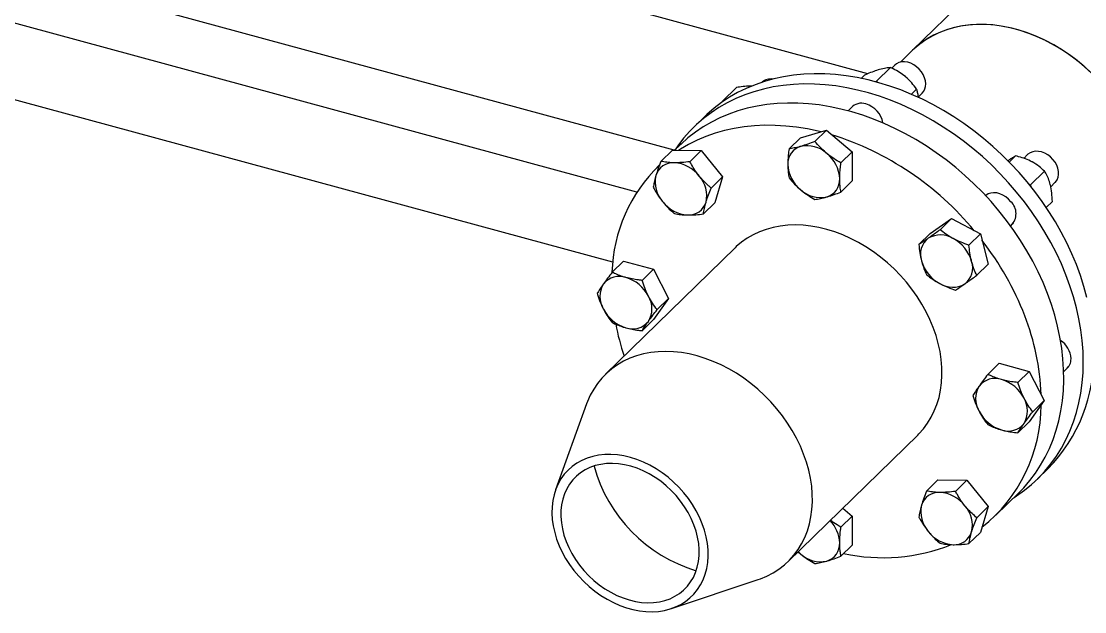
# Model space of a CAD drawing. Header units: inches. Extents: x 0.9 to 37.1, y -8.4 to 11.7.
# Drawn here: x 35.224 to 35.4717, y 1.5728 to 1.7103 of the extents above; entities that cross this region are included whole.
import ezdxf

# ---------------------------------------------------------------- set-up
doc = ezdxf.new("R2010")
doc.units = ezdxf.units.IN
doc.header["$MEASUREMENT"] = 0

msp = doc.modelspace()

# ---------------------------------------------------------------- linework, layer by layer
at = {"color": 7, "linetype": 'Continuous', "lineweight": 25}
for p, q in [((35.42121581669423, 1.69808180080216), (35.02550350827599, 1.805627927141125)), ((35.37610180842167, 1.680238465704186), (35.00137774035384, 1.782080438039501)), ((35.36736236676506, 1.670481433402808), (35.00152704444542, 1.769907635106548)), ((35.36176594956859, 1.654144767582133), (34.99608908363813, 1.753527904234604)), ((35.48003344849658, 1.750794654278399), (35.43162404320608, 1.703545590655945)), ((35.43162404320609, 1.703545590655946), (35.42877381881837, 1.700763684275875)), ((35.42747508259308, 1.700059757136083), (35.42677320419504, 1.699374702302518)), ((35.41967385851743, 1.697000196414073), (35.42045728572855, 1.697764845389201)), ((35.42323151113235, 1.696313129059127), (35.42650080956001, 1.699504064549501)), ((35.38735380976011, 1.691660789283639), (35.39062310818777, 1.694851724774013)), ((35.42293784716231, 1.696228617767764), (35.42323151113235, 1.696313129059127)), ((35.42323151113235, 1.696313129059127), (35.42352675687459, 1.696067679628951)), ((35.43133716022781, 1.693301606813177), (35.43254433339147, 1.694479844828521)), ((35.43290964594675, 1.692627635333777), (35.43384141997662, 1.693537075351779)), ((35.38730993500406, 1.691514015951243), (35.38735380976011, 1.691660789283639)), ((35.38735380976011, 1.691660789283639), (35.38751897427621, 1.691658793192834)), ((35.41780454314005, 1.690621014165835), (35.41659518523525, 1.689440643776173)), ((35.38313675072817, 1.688061562350157), (35.38070604557749, 1.685689119606385)), ((35.4054906685394, 1.683156968189734), (35.41153419237087, 1.684896187350033)), ((35.41153419237087, 1.684896187350033), (35.40888273814637, 1.682308286742848)), ((35.41153419237087, 1.684896187350033), (35.41757771620232, 1.679871967629054)), ((35.4054906685394, 1.683156968189734), (35.40283921431492, 1.680569067582549)), ((35.37565649099862, 1.680243847574546), (35.37300503677414, 1.67765594696736)), ((35.37565649099862, 1.680243847574546), (35.38239716595469, 1.680162383349543)), ((35.37732679722584, 1.681370809705615), (35.37616585213426, 1.680237691705819)), ((35.38239716595469, 1.680162383349543), (35.37974571173019, 1.677574482742358)), ((35.38239716595469, 1.680162383349543), (35.38733168249983, 1.674038813989379)), ((35.41757771620232, 1.679871967629054), (35.41492626197784, 1.677284067021868)), ((35.41757771620232, 1.679871967629054), (35.41757771620232, 1.673108528747774)), ((35.45415269158667, 1.67748307519771), (35.45563783597619, 1.678932621651086)), ((35.45841826742018, 1.679227897674199), (35.45753159526451, 1.678362478468073)), ((35.37269337915543, 1.676848451624893), (35.37202709442094, 1.676198137298131)), ((35.45910921250459, 1.672159208349986), (35.46237851093225, 1.67535014384036)), ((35.38733168249983, 1.674038813989379), (35.38468022827534, 1.671450913382194)), ((35.38733168249983, 1.674038813989379), (35.38552552408891, 1.667996708854218)), ((35.41757771620232, 1.673108528747774), (35.41492626197784, 1.670520628140589)), ((35.46380052148196, 1.671744720399391), (35.46478460480371, 1.672705215889895)), ((35.45873056568539, 1.67236044840929), (35.45910921250459, 1.672159208349986)), ((35.45910921250459, 1.672159208349986), (35.45921055971159, 1.671765085593397)), ((35.38552552408891, 1.667996708854218), (35.38287406986443, 1.665408808247033)), ((35.44874772796715, 1.669789154703945), (35.44863332221355, 1.669677491181167)), ((35.46275655283158, 1.666932402899364), (35.46418466934317, 1.66832628839561)), ((35.4357367022419, 1.660883366817596), (35.44067121878705, 1.664324744451619)), ((35.44067121878705, 1.664324744451619), (35.43801976456255, 1.661736843844434)), ((35.44067121878705, 1.664324744451619), (35.4474118937431, 1.660742266640893)), ((35.45445522722212, 1.662623426708554), (35.45511406535068, 1.663266472919648)), ((35.4357367022419, 1.660883366817596), (35.43308524801741, 1.658295466210411)), ((35.4474118937431, 1.660742266640893), (35.44476043951862, 1.658154366033707)), ((35.4474118937431, 1.660742266640893), (35.44921805215402, 1.653718411196143)), ((35.39025243597447, 1.657525218129342), (35.36006384357949, 1.628060226477752)), ((35.36428469061442, 1.654419536767275), (35.36163323638993, 1.65183163616009)), ((35.36428469061442, 1.654419536767275), (35.37126315083631, 1.652522940809278)), ((35.44921805215402, 1.653718411196143), (35.44656659792953, 1.651130510588958)), ((35.37126315083631, 1.652522940809278), (35.36861169661183, 1.649935040202092)), ((35.37126315083631, 1.652522940809278), (35.37475238094726, 1.645717332942148)), ((35.37475238094726, 1.645717332942148), (35.37126315083631, 1.640808321033015)), ((35.37475238094726, 1.645717332942148), (35.37210092672278, 1.643129432334963)), ((35.37126315083631, 1.640808321033015), (35.36861169661183, 1.63822042042583)), ((35.45180523390541, 1.630633328439179), (35.44915377968093, 1.628045427831994)), ((35.45180523390541, 1.630633328439179), (35.45878369412731, 1.628736732481183)), ((35.45878369412731, 1.628736732481183), (35.45613223990282, 1.626148831873997)), ((35.45878369412731, 1.628736732481183), (35.46227292423826, 1.621931124614053)), ((35.46683657508778, 1.62872496369767), (35.46793115216909, 1.629793304484829)), ((35.35566950509304, 1.62116038701383), (35.3484446911699, 1.601140338171338)), ((35.46227292423826, 1.621931124614053), (35.45878369412731, 1.61702211270492)), ((35.46227292423826, 1.621931124614053), (35.45962147001377, 1.619343224006868)), ((35.45878369412731, 1.61702211270492), (35.45613223990282, 1.614434212097735)), ((35.40262735637226, 1.584451439691263), (35.43281594876725, 1.613916431342853)), ((35.46074000125621, 1.60368969146085), (35.46317070640688, 1.606062134204623)), ((35.43754286065281, 1.603444940617976), (35.43489140642833, 1.600857040010792)), ((35.43754286065281, 1.603444940617976), (35.44428353560888, 1.603363476392974)), ((35.44428353560888, 1.603363476392974), (35.44163208138439, 1.600775575785789)), ((35.44428353560888, 1.603363476392974), (35.44921805215402, 1.59723990703281)), ((35.45104129032079, 1.595243512174064), (35.45634099312569, 1.600416184581549)), ((35.41536714015437, 1.59688585921873), (35.41757771620232, 1.59504812016374)), ((35.44921805215402, 1.59723990703281), (35.44656659792953, 1.594652006425625)), ((35.44921805215402, 1.59723990703281), (35.4474118937431, 1.591197801897649)), ((35.41757771620232, 1.59504812016374), (35.41492626197784, 1.592460219556555)), ((35.41757771620232, 1.59504812016374), (35.41757771620232, 1.58828468128246)), ((35.4474118937431, 1.591197801897649), (35.44476043951862, 1.588609901290464)), ((35.41757771620232, 1.58828468128246), (35.41492626197784, 1.585696780675275)), ((35.40497328908907, 1.586741141940764), (35.40557613863312, 1.586191661148174)), ((35.40497849447993, 1.586746222561816), (35.40557613863312, 1.586191661148174)), ((35.37543354853219, 1.573488688927702), (35.39562295569117, 1.580225760283159))]:
    msp.add_line(p, q, dxfattribs=at)
at = {"color": 7, "linetype": 'Continuous', "lineweight": 25, "flags": 128}
for points in [[(35.47334129850184, 1.698216184970979), (35.47169134567894, 1.699719110922868), (35.46997442519843, 1.701134515396811), (35.46819773842147, 1.70245646169456), (35.46636873738984, 1.703679405113931), (35.4644950935695, 1.70479821620522), (35.46258466567377, 1.705808202285898), (35.46064546670116, 1.706705127123346), (35.45868563032608, 1.707485228703092), (35.45671337678338, 1.708145235008007), (35.45473697838982, 1.70868237774228), (35.45276472484713, 1.709094403942613), (35.45080488847205, 1.709379585427932), (35.44886568949944, 1.709536726047979), (35.4469552616037, 1.709565166700386), (35.44508161778337, 1.709464788095171), (35.44325261675174, 1.709236011255089), (35.44147592997478, 1.708879795749713), (35.43975900949427, 1.708397635670665), (35.43810905667137, 1.70779155336488), (35.43653299198161, 1.707064090952178), (35.43503742598806, 1.706218299662727), (35.4336286316142, 1.705257727039129), (35.43231251783324, 1.70418640205679), (35.43162404320608, 1.703545590655945)], [(35.47293547205504, 1.698599782889092), (35.4712681170455, 1.700081405552891), (35.46953556954631, 1.70147398714916), (35.46774509646379, 1.70277168670673), (35.46590420766429, 1.703969061222672), (35.46402062447518, 1.705061088492151), (35.46210224729894, 1.706043188173292), (35.46015712247614, 1.706911240998728), (35.45819340853627, 1.707661606053239), (35.45621934197801, 1.708291136045018), (35.45424320272258, 1.7087971905065), (35.45227327938474, 1.709177646869409), (35.45031783450758, 1.70943090936754), (35.44838506990648, 1.709555915729962), (35.44648309226785, 1.709552141636546), (35.44461987914691, 1.709419602917154), (35.44280324550698, 1.709158855485234), (35.44104081094089, 1.708770993006132), (35.43933996771169, 1.708257642309877), (35.43770784974696, 1.707620956567691), (35.43615130271666, 1.706863606260841), (35.43467685531996, 1.705988767979712), (35.43329069190167, 1.705000111100082), (35.43199862651286, 1.703901782392487), (35.43162404320609, 1.703545590655946)], [(35.43468880262062, 1.695702998755137), (35.43462403000247, 1.696418110325746), (35.4344317939933, 1.697145445241482), (35.43411827321659, 1.697861626359701), (35.43369354448808, 1.698543635029986), (35.43317125893857, 1.699169550932516), (35.43256820325536, 1.69971925661518), (35.4319037601443, 1.700175084085036), (35.43119928535369, 1.700522382672147), (35.43047742128295, 1.700749989914166), (35.42976136923726, 1.700850590327058), (35.42907414371852, 1.700820950530778), (35.42843783272038, 1.700662023172767), (35.42787288780188, 1.700378916309076), (35.42747508259308, 1.700059757136083)], [(35.47223163221644, 1.64593632376238), (35.47153651282968, 1.648499723594284), (35.47071917433082, 1.651059491228347), (35.46978168138787, 1.653609160469369), (35.46872640218934, 1.656142290631566), (35.46755600246209, 1.658652482808304), (35.46627343873739, 1.661133396036289), (35.46488195088254, 1.663578763313393), (35.4633850539166, 1.665982407429647), (35.46178652913125, 1.668338256571407), (35.4600904145388, 1.670640359659278), (35.45830099467193, 1.672882901381069), (35.45642278976052, 1.675060216881763), (35.45446054431319, 1.677166806073441), (35.45241921513222, 1.679197347528977), (35.4503039587923, 1.68114671192443), (35.44812011861453, 1.683009974996155), (35.4458732111687, 1.684782429979923), (35.44356891233806, 1.686459599500618), (35.44121304298141, 1.688037246882472), (35.43881155422923, 1.689511386851279), (35.43637051245051, 1.690878295601538), (35.43389608392864, 1.692134520203117), (35.43139451928483, 1.693276887323646), (35.42887213768847, 1.694302511244635), (35.42633531089437, 1.695208801151047), (35.4237904471472, 1.695993467675925), (35.42124397499363, 1.696654528683526), (35.41870232704333, 1.697190314276374), (35.41617192371961, 1.69759947101356), (35.41365915704088, 1.697880965329658), (35.41117037447383, 1.698034086145594), (35.40871186289924, 1.698058446664897), (35.40628983273071, 1.697953985350783), (35.40391040222664, 1.697720966081597), (35.40157958203499, 1.697359977484236), (35.39930326000987, 1.696871931447225), (35.39708718633825, 1.696258060817212), (35.39493695901457, 1.695519916284684), (35.39285800969966, 1.694659362466793), (35.39085558999991, 1.693678573197168), (35.38893475820127, 1.692580026034625), (35.38710036649157, 1.691366496004636), (35.38535704870348, 1.690041048589379), (35.38370920860901, 1.688607031984056), (35.38313675072817, 1.688061562350157)], [(35.47139281163795, 1.630918442817351), (35.47132881349666, 1.633403261414211), (35.47113698073766, 1.635916589790618), (35.47081779794714, 1.638452079060967), (35.47037207140853, 1.64100332435931), (35.46980092706576, 1.643563881018608), (35.469105807679, 1.646127280850512), (35.46828846918015, 1.648687048484575), (35.46735097623719, 1.651236717725597), (35.46629569703867, 1.653769847887794), (35.46512529731141, 1.656280040064532), (35.46384273358672, 1.658760953292516), (35.46245124573186, 1.661206320569621), (35.46095434876592, 1.663609964685875), (35.45935582398057, 1.665965813827634), (35.45765970938812, 1.668267916915506), (35.45587028952125, 1.670510458637297), (35.45399208460984, 1.67268777413799), (35.45202983916251, 1.674794363329668), (35.44998850998154, 1.676824904785205), (35.44787325364162, 1.678774269180658), (35.44568941346385, 1.680637532252382), (35.44344250601803, 1.68240998723615), (35.44113820718738, 1.684087156756845), (35.43878233783074, 1.6856648041387), (35.43638084907855, 1.687138944107506), (35.43393980729983, 1.688505852857766), (35.43146537877797, 1.689762077459345), (35.42896381413416, 1.690904444579874), (35.42644143253779, 1.691930068500862), (35.42390460574369, 1.692836358407275), (35.42135974199652, 1.693621024932153), (35.41881326984295, 1.694282085939754), (35.41627162189265, 1.694817871532601), (35.41374121856894, 1.695227028269788), (35.4112284518902, 1.695508522585885), (35.40873966932315, 1.695661643401821), (35.40628115774856, 1.695686003921125), (35.40385912758003, 1.695581542607011), (35.40147969707596, 1.695348523337825), (35.39914887688432, 1.694987534740463), (35.39687255485919, 1.694499488703453), (35.39465648118758, 1.69388561807344), (35.3925062538639, 1.693147473540912), (35.39042730454899, 1.692286919723021), (35.38842488484924, 1.691306130453396), (35.38650405305059, 1.690207583290852), (35.38466966134089, 1.688994053260864), (35.3829263435528, 1.687668605845607), (35.38127850345833, 1.686234589240284), (35.3797303036446, 1.684695625895297), (35.37828565499868, 1.683055603365617), (35.37694820682844, 1.681318664490489), (35.37627005172128, 1.680339393697139)], [(35.46305020621838, 1.646886466980463), (35.46202128945917, 1.64941098325214), (35.46087637730691, 1.651913635259134), (35.45961840873468, 1.654387998729638), (35.45825061292977, 1.65682772200811), (35.4567765010044, 1.659226542359885), (35.45519985698272, 1.661578302047525), (35.45352472808732, 1.663876964137639), (35.45175541435007, 1.666116627997611), (35.44989645757395, 1.668291544442434), (35.44795262967433, 1.670396130492786), (35.44592892042957, 1.672424983706461), (35.44383052467226, 1.674372896046357), (35.44166282895423, 1.676234867249434), (35.43943139771929, 1.678006117662319), (35.43714195901941, 1.679682100510606), (35.4348003898109, 1.68125851357036), (35.43241270086835, 1.682731310211866), (35.42998502135501, 1.684096709787267), (35.42752358308939, 1.685351207335438), (35.4250347045482, 1.686491582579163), (35.42252477464698, 1.687514908191547), (35.42000023633977, 1.688418557310421), (35.41746757008021, 1.689200210281456), (35.41493327718624, 1.689857860612686), (35.41240386315141, 1.690389820125142), (35.40988582094524, 1.690794723286387), (35.40738561434598, 1.691071530715811), (35.40490966134809, 1.691219531852715), (35.40246431768742, 1.691238346780301), (35.40005586052608, 1.691127927200921), (35.39769047233904, 1.690888556560051), (35.39537422504388, 1.690520849318694), (35.39311306441417, 1.690025749376064), (35.39091279481681, 1.689404527646613), (35.3887790643123, 1.688658778797611), (35.38671735015627, 1.687790417155658), (35.38473294473936, 1.686801671792634), (35.38283094200183, 1.685695080803706), (35.38101622435742, 1.684473484792072), (35.3792934501603, 1.683140019577173), (35.37766704174713, 1.681698108145091), (35.37732679722584, 1.681370809705615)], [(35.41026881875904, 1.684532035227529), (35.40963357438135, 1.684685188205201), (35.40710416034651, 1.685217147717657), (35.40458611814034, 1.685622050878902), (35.40208591154107, 1.685898858308327), (35.39960995854319, 1.68604685944523), (35.39716461488252, 1.686065674372816), (35.39475615772118, 1.685955254793436), (35.39239076953415, 1.685715884152567), (35.39007452223898, 1.685348176911209), (35.38781336160926, 1.684853076968579), (35.3856130920119, 1.684231855239128), (35.3834793615074, 1.683486106390126), (35.38141764735137, 1.682617744748173), (35.37943324193446, 1.681628999385149), (35.37753123919693, 1.680522408396222), (35.37706783187411, 1.680226790856727)], [(35.46478460480371, 1.672705215889895), (35.46491455767514, 1.672841509092798), (35.46527116260382, 1.673353694775316), (35.46550981950358, 1.673949859992601), (35.4656228577453, 1.674610843504043), (35.4656066441869, 1.675315400755723), (35.46546169994546, 1.676040886697863), (35.46519268364819, 1.67676398361535), (35.46480824170021, 1.677461450578289), (35.46432073038206, 1.678110870424614), (35.46374581870862, 1.67869137026612), (35.46310198481412, 1.679184292360264), (35.46240992204967, 1.679573793785363), (35.46169187388196, 1.67984735564513), (35.46097091896991, 1.679996185436306), (35.46027022939761, 1.680015499646945), (35.45961232590441, 1.679904677502424), (35.45901835404993, 1.679667280917654), (35.4585074045783, 1.679310940014199), (35.45841826742018, 1.679227897674199)], [(35.45453252431214, 1.668268465231578), (35.45397466093707, 1.66887146778573), (35.45334260199304, 1.669390839983831), (35.45265666237458, 1.669809888776093), (35.4519388887454, 1.670115145589539), (35.45121235094055, 1.670296799219017), (35.45050040048287, 1.670349011167411), (35.44982592004585, 1.67027010329974), (35.44921058798572, 1.670062611779796), (35.44867418158118, 1.669733205555755), (35.44862127753747, 1.669690374465316)], [(35.43643008005148, 1.638949128782146), (35.43565930846272, 1.64079946684572), (35.43477356970926, 1.64262560286684), (35.43377708473963, 1.644418834475748), (35.43267460225851, 1.646170616107196), (35.43147137609698, 1.64787259972395), (35.43017314017565, 1.649516674599), (35.42878608117991, 1.651095005966857), (35.42731680907752, 1.652600072359787), (35.42577232561916, 1.654024701451021), (35.42415999097186, 1.65536210423417), (35.42248748864447, 1.656605907375921), (35.42076278887224, 1.657750183587878), (35.41899411063499, 1.658789479872791), (35.41718988248999, 1.65971884351057), (35.41535870240598, 1.660533845660251), (35.41350929678998, 1.661230602465441), (35.41165047890197, 1.661805793562661), (35.40979110685568, 1.662256677904392), (35.40794004140567, 1.662581106821416), (35.40610610372177, 1.662777534262197), (35.40429803335223, 1.662845024160529), (35.40252444657573, 1.66278325489631), (35.40079379534097, 1.662592520828216), (35.39911432698921, 1.662273730890938), (35.39749404495196, 1.661828404263705), (35.39594067061101, 1.661258663130698), (35.3944616065025, 1.660567222567871), (35.39306390104046, 1.659757377604389), (35.39175421492794, 1.658832987520303), (35.39053878941569, 1.65779845745533), (35.39025243597447, 1.657525218129342)], [(35.45634099312569, 1.600416184581549), (35.45752661626656, 1.601635542425372), (35.45894802629729, 1.603282973315391), (35.46026132995745, 1.605026949880663), (35.46146315601536, 1.606862995358357), (35.46255041940077, 1.608786396646064), (35.46352032912417, 1.610792216400265), (35.4643703954412, 1.612875305710419), (35.46509843624382, 1.615030317316141), (35.46570258266174, 1.617251719333548), (35.46618128385976, 1.619533809455521), (35.46653331101878, 1.621870729589446), (35.46675776049012, 1.624256480894856), (35.46685405611521, 1.626684939182366), (35.46682195070457, 1.629149870634383), (35.46666152667231, 1.63164494780722), (35.46637319582464, 1.63416376587356), (35.4659576983027, 1.636699859063551), (35.46541610068267, 1.639246717262349), (35.46474979323789, 1.641797802721483), (35.46396048636998, 1.644346566841168), (35.46305020621838, 1.646886466980463)], [(35.43281594876725, 1.613916431342853), (35.43310013202291, 1.614200238791874), (35.43416345451162, 1.615390577402205), (35.43511893826091, 1.616677798899425), (35.4359620299556, 1.618055769086904), (35.43668871187982, 1.619517921309174), (35.43729552106329, 1.621057287745035), (35.43777956578388, 1.622666532612397), (35.43813853934809, 1.624337987126619), (35.4383707310834, 1.626063686045767), (35.43847503449044, 1.627835405628611), (35.43845095251599, 1.629644702824503), (35.43829859992164, 1.631482955508354), (35.43801870273685, 1.63334140356899), (35.43761259479919, 1.63521119065507), (35.43708221139792, 1.637083406379632), (35.43643008005148, 1.638949128782146)], [(35.40624148765649, 1.609484137130556), (35.40547071606773, 1.611334475194129), (35.40458497731427, 1.61316061121525), (35.40358849234465, 1.614953842824158), (35.40248600986352, 1.616705624455605), (35.40128278370199, 1.61840760807236), (35.39998454778067, 1.62005168294741), (35.39859748878492, 1.621630014315267), (35.39712821668253, 1.623135080708196), (35.39558373322417, 1.624559709799431), (35.39397139857687, 1.62589711258258), (35.39229889624949, 1.62714091572433), (35.39057419647725, 1.628285191936287), (35.38880551824, 1.629324488221201), (35.387001290095, 1.63025385185898), (35.38517011001099, 1.631068854008661), (35.38332070439499, 1.63176561081385), (35.38146188650698, 1.63234080191107), (35.37960251446069, 1.632791686252802), (35.37775144901067, 1.633116115169825), (35.37591751132678, 1.633312542610607), (35.37410944095723, 1.633380032508938), (35.37233585418075, 1.63331826324472), (35.37060520294598, 1.633127529176625), (35.36892573459421, 1.632808739239348), (35.36730545255697, 1.632363412612115), (35.36575207821602, 1.631793671479107), (35.36427301410751, 1.631102230916281), (35.36287530864548, 1.630292385952799), (35.36156562253296, 1.629367995868713), (35.3603501970207, 1.628333465803739), (35.35923482416479, 1.62719372576476), (35.3582248192248, 1.625954207132094), (35.35732499533424, 1.624620816776501), (35.35653964056372, 1.623199908910249), (35.35587249748637, 1.621698254806397), (35.35566950509304, 1.62116038701383)], [(35.45528424762114, 1.599384768573072), (35.45587028952125, 1.599763804805213), (35.45765970938812, 1.601033694572633), (35.45935582398057, 1.602413862454731), (35.46095434876592, 1.603900822027655), (35.46245124573186, 1.605490817102472), (35.46384273358672, 1.607179831213633), (35.46512529731141, 1.608963597764906), (35.46629569703867, 1.610837610807172), (35.46735097623719, 1.612797136420846), (35.46828846918015, 1.614837224674164), (35.469105807679, 1.616952722127143), (35.46980092706576, 1.619138284849617), (35.47037207140853, 1.621388391920468), (35.47081779794714, 1.623697359373954), (35.47113698073766, 1.626059354557896), (35.47132881349666, 1.628468410867467), (35.47139281163795, 1.630918442817351)], [(35.38260644700075, 1.593252943267809), (35.38196456808703, 1.594767594612925), (35.38120922979564, 1.596256325416631), (35.38034573028197, 1.597708693301993), (35.3793801263747, 1.599114510951819), (35.37831919109144, 1.600463917565375), (35.37717036613093, 1.601747448024812), (35.37594170967483, 1.602956099286175), (35.3746418398654, 1.604081393529278), (35.3732798743554, 1.60511543762353), (35.3718653663543, 1.606050978492569), (35.37040823761941, 1.606881453989384), (35.36891870886186, 1.60760103892506), (35.36740722805567, 1.608204685928296), (35.36588439715268, 1.608688160849082), (35.36436089771753, 1.609048072458226), (35.36284741600413, 1.609281896234386), (35.36135456799925, 1.609387992071774), (35.35989282495905, 1.609365615784321), (35.35847243996069, 1.609214924325606), (35.35710337598439, 1.60893697468794), (35.35579523603027, 1.608533716488324), (35.35455719576021, 1.608007978293289), (35.35339793913717, 1.607363447778531), (35.35232559751344, 1.606604645862515), (35.35134769259505, 1.605736894995484), (35.35047108368235, 1.604766281826292), (35.34970191955704, 1.603699614508937), (35.34904559535281, 1.60254437494825), (35.34850671471239, 1.601308666319712), (35.34808905749627, 1.600001156231495), (35.34779555326975, 1.598631015927425), (35.34762826075409, 1.597207855957289), (35.34758835338609, 1.595741658765739), (35.34767611108727, 1.594242708672612), (35.3478909183004, 1.592721519735819), (35.34823126830722, 1.591188762002777), (35.34869477379698, 1.589655186667699), (35.34927818361169, 1.588131550659688), (35.34997740555068, 1.58662854119061), (35.35078753507445, 1.585156700791978), (35.35170288970644, 1.583726353366675), (35.35271704889163, 1.582347531774184), (35.35382289903197, 1.581029907457296), (35.35501268338329, 1.579782722603881), (35.35627805646324, 1.578614725319586), (35.35761014258881, 1.577534108266154), (35.35899959813295, 1.576548451195794), (35.36043667706332, 1.57566466778466), (35.36191129930378, 1.574888957138383), (35.36341312143883, 1.5742267603098), (35.36493160926524, 1.573682722133877), (35.36645611168194, 1.573260658647525), (35.36797593539984, 1.57296353032285), (35.36948041994754, 1.572793421301562), (35.37095901244691, 1.572751524776224), (35.37240134163395, 1.572838134620857), (35.37379729060569, 1.573052643329631), (35.37513706778312, 1.573393546278077), (35.37641127559195, 1.573858452276951), (35.37761097637992, 1.574444100344706), (35.37872775510799, 1.575146382580933), (35.37975377837578, 1.575960372980334), (35.38068184936726, 1.57688036198511), (35.38150545833126, 1.577899896533402), (35.38221882824264, 1.57901182532289), (35.38281695532405, 1.580208348972033), (35.38329564414374, 1.581481074727136), (35.3836515370436, 1.582821075331477), (35.38388213769063, 1.584218951643606), (35.38398582858699, 1.585664898565568), (35.38396188241555, 1.587148773818615), (35.38381046714147, 1.588660169084011), (35.38353264483413, 1.590188483009904), (35.38313036421739, 1.591722995572196), (35.38260644700075, 1.593252943267809)], [(35.39562295569117, 1.580225760283159), (35.39617126857998, 1.580417728244491), (35.39768839179691, 1.581048695059948), (35.39912763416835, 1.581799785367358), (35.40048213704897, 1.582667419879365), (35.4017454456157, 1.583647463922398), (35.40291153962792, 1.584735247140283), (35.40397486211663, 1.585925585750614), (35.40493034586592, 1.587212807247835), (35.40577343756061, 1.588590777435314), (35.40650011948484, 1.590052929657584), (35.4071069286683, 1.591592296093445), (35.40759097338889, 1.593201540960806), (35.4079499469531, 1.594872995475029), (35.4081821386884, 1.596598694394177), (35.40828644209545, 1.598370413977021), (35.40826236012101, 1.600179711172912), (35.40811000752664, 1.602017963856764), (35.40783011034186, 1.6038764119174), (35.4074240024042, 1.60574619900348), (35.40689361900293, 1.607618414728042), (35.40624148765649, 1.609484137130556)], [(35.38068406254695, 1.593003663483539), (35.38007105203165, 1.59444023019358), (35.37934305153168, 1.595849679501043), (35.37850592247898, 1.597220663348846), (35.37756640494448, 1.598542143381173), (35.37653206337094, 1.59980347981782), (35.37541122566851, 1.600994517119454), (35.37421291616335, 1.602105665754041), (35.37294678293899, 1.60312797940612), (35.37162302015567, 1.604053227007274), (35.37025228597298, 1.604873959007856), (35.36884561673657, 1.605583567356381), (35.36741433812003, 1.606176338703669), (35.36596997393718, 1.606647500403374), (35.36452415335918, 1.606993258938531), (35.36308851728317, 1.607210830464715), (35.36167462460671, 1.60729846322393), (35.36029385916227, 1.607255451648724), (35.35895733806132, 1.607082142043011), (35.35767582218593, 1.606779929793832), (35.35645962954838, 1.606351248136519), (35.35531855221669, 1.605799548563715), (35.3542617774746, 1.605129273035988), (35.35329781385096, 1.604345818217771), (35.35243442261405, 1.603455492026595), (35.35167855528245, 1.60246546284545), (35.35103629765548, 1.601383701807174), (35.3505128208139, 1.600218918615582), (35.35011233948546, 1.598980491420051), (35.34983807811031, 1.597678391308176), (35.34969224487979, 1.596323102024436), (35.34967601395732, 1.594925535561246), (35.34978951602476, 1.593496944302012), (35.35003183723018, 1.592048830423555), (35.35040102654574, 1.590592853287348), (35.35089411147613, 1.58914073556519), (35.35150712199142, 1.587704168855149), (35.35223512249141, 1.586294719547686), (35.3530722515441, 1.584923735699883), (35.3540117690786, 1.583602255667556), (35.35504611065215, 1.582340919230909), (35.35616694835457, 1.581149881929275), (35.35736525785973, 1.580038733294688), (35.35863139108409, 1.57901641964261), (35.3599551538674, 1.578091172041455), (35.3613258880501, 1.577270440040873), (35.36273255728651, 1.576560831692348), (35.36416383590306, 1.575968060345061), (35.36560820008589, 1.575496898645355), (35.3670540206639, 1.575151140110199), (35.36848965673991, 1.574933568584014), (35.36990354941637, 1.574845935824799), (35.37128431486082, 1.574888947400005), (35.37262083596175, 1.575062257005718), (35.37390235183715, 1.575364469254897), (35.3751185444747, 1.575793150912211), (35.37625962180638, 1.576344850485014), (35.37731639654848, 1.577015126012741), (35.37828036017213, 1.577798580830958), (35.37914375140903, 1.578688907022134), (35.37989961874062, 1.579678936203279), (35.3805418763676, 1.580760697241555), (35.38106535320917, 1.581925480433148), (35.38146583453762, 1.583163907628678), (35.38174009591278, 1.584466007740553), (35.38188592914329, 1.585821297024293), (35.38190216006576, 1.587218863487483), (35.38178865799832, 1.588647454746717), (35.38154633679289, 1.590095568625174), (35.38117714747735, 1.591551545761381), (35.38068406254695, 1.593003663483539)]]:
    msp.add_lwpolyline(points, dxfattribs=at)
at = {"color": 7, "linetype": 'Continuous', "lineweight": 25}
for centre, radius, start, end in [((35.398598017586, 1.69379791055582), 0.003056400319336713, 80.9455056536223, 131.1523742120286), ((35.43173152279382, 1.695611262746243), 0.002958702328612259, 315.4889887968388, 1.776768348943873), ((35.41967882614181, 1.688035409362763), 0.003171434574959492, 70.77669341594026, 139.2802334726933), ((35.41914321486469, 1.68557168131687), 0.005682356628486622, 10.66884704397789, 73.85793489295901), ((35.39195119559173, 1.617042576534593), 0.06997939531681396, 39.43361744311362, 72.66719031271002), ((35.40676703745572, 1.677114629947275), 0.004217659933543679, 106.4011126591257, 182.7899396212039), ((35.40700914050667, 1.674493628339492), 0.00681930333751396, 47.4604730730804, 102.13050060957), ((35.40667352809103, 1.673260745028333), 0.007976187726968533, 2.612717753962569, 51.67564365618607), ((35.39772300435349, 1.650735866361145), 0.0361611209309434, 134.060917670031, 178.2567634320898), ((35.37584289086543, 1.673138358689931), 0.004206142608723046, 86.6246343858579, 163.1599187346152), ((35.37562450050338, 1.669417151458862), 0.007933752699032133, 37.38878900585036, 86.63245310397743), ((35.41052227300666, 1.677272930240222), 0.007976187726968809, 182.6127177539647, 231.6756436561841), ((35.37852090724556, 1.672838208188464), 0.006873655546000186, 167.2356603167724, 221.6062555563334), ((35.37678852419794, 1.669670526571346), 0.006873655545998047, 347.2356603167682, 41.60625555634608), ((35.41042876364197, 1.67341904532128), 0.004217659933543474, 286.4011126591206, 2.789939621201952), ((35.41018666059102, 1.676040046929061), 0.006819303337512273, 227.4604730730775, 282.1305006095808), ((35.37968493094012, 1.673091583300951), 0.007933752699035162, 217.3887890058592, 266.6324531039697), ((35.37946654057806, 1.669370376069879), 0.004206142608724046, 266.6246343858713, 343.1599187346093), ((35.45187593062366, 1.665483767618346), 0.00384864012643641, 314.7344600310294, 46.34866122635005), ((35.43812823513301, 1.654884568546642), 0.005633830207706867, 58.1012283691044, 120.5139462005845), ((35.43818977108844, 1.656014547388733), 0.004733271605857074, 128.1231388286726, 198.5910353872461), ((35.43706349153523, 1.652037245557815), 0.008634706506290297, 15.63540583102647, 62.0899663073501), ((35.39299338865088, 1.616581692814659), 0.06946298619528224, 21.21112943552115, 37.920759848866), ((35.44201867921664, 1.656832710786972), 0.008634706506291289, 195.6354058310306, 242.089966307351), ((35.44089239966344, 1.652855408956052), 0.004733271605855259, 308.1231388286565, 18.59103538726157), ((35.36328009067235, 1.64617102338738), 0.004699891735858708, 70.64630427552548, 141.4634590774443), ((35.36239253880209, 1.642340792838247), 0.00861864294883184, 27.00485865070078, 73.51897405239465), ((35.36447483445353, 1.646170465034166), 0.005683674415825959, 148.9841664542803, 211.0158335457195), ((35.44095393561888, 1.653985387798144), 0.005633830207706678, 238.1012283691043, 300.5139462005826), ((35.36520042335317, 1.64332557109717), 0.005683674415825635, 328.9841664542797, 31.01583354572292), ((35.36728271900461, 1.647155243293092), 0.008618642948836174, 207.0048586507125, 253.5189740523798), ((35.36639516713435, 1.643325012743956), 0.004699891735858432, 250.6463042755194, 321.4634590774492), ((35.40625169094231, 1.621506048703381), 0.05532161132026688, 1.916387765533694, 21.42466818692104), ((35.41952579664446, 1.650750070204864), 0.05813439546727345, 190.9266816196516, 198.5122423844867), ((35.46303385734772, 1.631379281748394), 0.005512048492008812, 3.27966466634861, 56.31861765641207), ((35.43657095657598, 1.632167103785334), 0.03726950667605738, 315.5378643067571, 1.727892839036081), ((35.46562466915984, 1.631586289828795), 0.002914223292197445, 307.575360984789, 2.130427519363395), ((35.45080063396334, 1.622384815059284), 0.004699891735859609, 70.64630427552895, 141.4634590774392), ((35.44991308209308, 1.618554584510151), 0.008618642948833978, 27.00485865070263, 73.51897405238319), ((35.45199537774452, 1.622384256706071), 0.005683674415826017, 148.9841664542813, 211.0158335457214), ((35.42556898533746, 1.620752984295124), 0.0359736891174374, 308.1486299520465, 0.2393969521593572), ((35.45272096664416, 1.619539362769075), 0.005683674415826491, 328.9841664542896, 31.01583354571827), ((35.4548032622956, 1.623369034964996), 0.008618642948834878, 207.0048586507085, 253.5189740523861), ((35.45391571042534, 1.619538804415861), 0.004699891735859264, 250.6463042755289, 321.4634590774451), ((35.39142949137266, 1.61609802022375), 0.03530786844610757, 195.4457495671728, 253.1643176708829), ((35.43772926051962, 1.596339451733362), 0.004206142608723575, 86.62463438586443, 163.1599187346097), ((35.43751087015757, 1.592618244502289), 0.007933752699036121, 37.38878900586212, 86.632453103966), ((35.44040727689975, 1.596039301231895), 0.006873655545998563, 167.2356603167655, 221.6062555563406), ((35.43867489385213, 1.592871619614777), 0.006873655545999855, 347.2356603167725, 41.60625555633513), ((35.40698803908477, 1.588545818660937), 0.007657621296214475, 1.905850015980569, 45.17132160353437), ((35.44157130059431, 1.596292676344381), 0.007933752699034733, 217.3887890058599, 266.6324531039729), ((35.44135291023226, 1.59257146911331), 0.004206142608723685, 266.6246343858652, 343.1599187346092), ((35.41042876364197, 1.588595197855965), 0.004217659933543252, 286.4011126591228, 2.789939621207983), ((35.42466721634197, 1.628754257562615), 0.04341924731411419, 257.8758762354594, 291.6211731722523), ((35.41018666059102, 1.591216199463747), 0.006819303337511805, 227.4604730730748, 282.1305006095821)]:
    msp.add_arc(centre, radius, start, end, dxfattribs=at)
for points, knots in [([(35.42390442104565, 1.699049632449511), (35.42346553744581, 1.698912202617839), (35.42257191051537, 1.698632376717136), (35.42137982525298, 1.698158077023399), (35.42066560169625, 1.697853639881186), (35.42045728572855, 1.697764845389201)], [0, 0, 0, 0, 0.4060446745436685, 0.826762395014702, 1, 1, 1, 1]), ([(35.42650080956001, 1.699504064549501), (35.42614280926331, 1.699477912903625), (35.42541376841358, 1.699424657031195), (35.42445421336353, 1.6992073005503), (35.42391892155297, 1.699053790869656), (35.42390442104565, 1.699049632449511)], [0, 0, 0, 0, 0.4841952181635611, 0.9860273763411929, 1, 1, 1, 1]), ([(35.42994794487711, 1.697407132169171), (35.42950906127727, 1.697742773687693), (35.42861543434683, 1.698426185644843), (35.42742334908444, 1.699072574715424), (35.42670912552771, 1.699406631084638), (35.42650080956001, 1.699504064549501)], [0, 0, 0, 0, 0.4060446745436563, 0.8267623950146856, 1, 1, 1, 1]), ([(35.43254433339147, 1.694479844828521), (35.43218633309477, 1.69497934037498), (35.43145729224504, 1.695996525726453), (35.430497737195, 1.696948617519443), (35.42996244538443, 1.697395039066339), (35.42994794487711, 1.697407132169171)], [0, 0, 0, 0, 0.4841952181635584, 0.9860273763411859, 1, 1, 1, 1]), ([(35.39441881906717, 1.695226170141672), (35.39393117296211, 1.69521608871404), (35.39293825891343, 1.695195561550958), (35.3916306570557, 1.695022945578935), (35.39085061986816, 1.694890387646142), (35.39062310818777, 1.694851724774013)], [0, 0, 0, 0, 0.4060446745436673, 0.8267623950146894, 0.9999999999999999, 0.9999999999999999, 0.9999999999999999, 0.9999999999999999]), ([(35.43254433339147, 1.694479844828521), (35.43260645920377, 1.694253878451062), (35.43275344300543, 1.693719263353383), (35.43288854668774, 1.693081529461014), (35.4329107153409, 1.692615327209896), (35.43291375715808, 1.692551358415389)], [0, 0, 0, 0, 0.3871271063355174, 0.915906154251364, 1, 1, 1, 1]), ([(35.40283921431492, 1.680569067582549), (35.4027785396517, 1.680088776520984), (35.40265661685452, 1.679123654893964), (35.40256742857895, 1.677899841431899), (35.40255796895244, 1.677181952012452), (35.40255437671738, 1.676909337914617)], [0, 0, 0, 0, 0.3805934879738661, 0.7647841813874847, 1, 1, 1, 1]), ([(35.40557613863312, 1.681160666935407), (35.40550483735126, 1.681140381865469), (35.40496499283201, 1.680986797195694), (35.40400451455771, 1.680753206108651), (35.40323001332474, 1.680630820898157), (35.40283921431492, 1.680569067582549)], [0, 0, 0, 0, 0.07010571820324711, 0.5307925293049175, 1, 1, 1, 1]), ([(35.40888273814637, 1.682308286742848), (35.40831237918373, 1.682089355017313), (35.40716120389806, 1.681647477518769), (35.40610768380591, 1.681323916879355), (35.40557613863312, 1.681160666935407)], [0, 0, 0, 0, 0.4954579634770072, 1, 1, 1, 1]), ([(35.41161966246457, 1.679518166655067), (35.41154836118272, 1.679578057180807), (35.41100851666347, 1.680031507262391), (35.41004803838917, 1.680942431494242), (35.4092735371562, 1.681850228931547), (35.40888273814637, 1.682308286742848)], [0, 0, 0, 0, 0.0701057182032471, 0.5307925293049188, 1, 1, 1, 1]), ([(35.37300503677414, 1.67765594696736), (35.37277876119788, 1.677087611442402), (35.37232206135059, 1.675940520131224), (35.37198645000363, 1.674887950033285), (35.37181711997115, 1.674356884172488)], [0, 0, 0, 0, 0.4954579634770061, 0.9999999999999999, 0.9999999999999999, 0.9999999999999999, 0.9999999999999999]), ([(35.37609053665464, 1.677337204627567), (35.37601097115872, 1.677338502420655), (35.3754085556653, 1.677348328421916), (35.3743301048395, 1.677422835044028), (35.37344941605845, 1.677577769768497), (35.37300503677414, 1.67765594696736)], [0, 0, 0, 0, 0.07010571820325351, 0.5307925293049229, 1, 1, 1, 1]), ([(35.37974571173019, 1.677574482742358), (35.37911874256381, 1.677503394509792), (35.37785330893956, 1.677359914663254), (35.37668167515191, 1.677344820345425), (35.37609053665464, 1.677337204627567)], [0, 0, 0, 0, 0.4954579634770144, 1, 1, 1, 1]), ([(35.38192813240524, 1.674234687834984), (35.38173538563362, 1.674481841072019), (35.38123104231849, 1.675128544940844), (35.38049039736973, 1.676244436697216), (35.37999486488603, 1.677129482661847), (35.37974571173019, 1.677574482742358)], [0, 0, 0, 0, 0.2352153999993357, 0.6154671935981767, 1, 1, 1, 1]), ([(35.41492626197784, 1.677284067021868), (35.41435590301519, 1.677614341400351), (35.41320472772951, 1.678280945638913), (35.41215120763738, 1.679103269632607), (35.41161966246457, 1.679518166655067)], [0, 0, 0, 0, 0.4954579634770084, 1, 1, 1, 1]), ([(35.45563783597619, 1.678932621651086), (35.455491902649, 1.67884839916865), (35.45514663818602, 1.678649136733324), (35.45456129291733, 1.678285607416919), (35.45404205512236, 1.677930529303825), (35.45381654155349, 1.677776313001994)], [0, 0, 0, 0, 0.2928591226966725, 0.6928770122701391, 1, 1, 1, 1]), ([(35.45943354685559, 1.677556560225883), (35.45894590075052, 1.677791358548498), (35.45795298670185, 1.678269439990567), (35.45664538484412, 1.67867693521022), (35.45586534765658, 1.678874885839291), (35.45563783597619, 1.678932621651086)], [0, 0, 0, 0, 0.4060446745436625, 0.8267623950146998, 1, 1, 1, 1]), ([(35.46237851093225, 1.67535014384036), (35.46196632880029, 1.675737588756881), (35.46112695069222, 1.676526591374384), (35.46004685309073, 1.677229395398545), (35.45944972251186, 1.677547931411292), (35.45943354685559, 1.677556560225883)], [0, 0, 0, 0, 0.4841952181635646, 0.9860273763411898, 1, 1, 1, 1]), ([(35.40255437671738, 1.676909337914617), (35.4025639231664, 1.676472948367237), (35.40258315879829, 1.67559364458915), (35.40270333956179, 1.67458399095994), (35.40280379399779, 1.674008534961688), (35.40283921431492, 1.673805628701269)], [0, 0, 0, 0, 0.3894480145147163, 0.7847188654868438, 1, 1, 1, 1]), ([(35.41464142438031, 1.673624337353937), (35.41464501525773, 1.673896950122078), (35.41465441118695, 1.674610271679029), (35.41474316919349, 1.675833713925294), (35.41486500371984, 1.676798815216412), (35.41492626197784, 1.677284067021868)], [0, 0, 0, 0, 0.2352153999993363, 0.6154671935981791, 1, 1, 1, 1]), ([(35.46370696353907, 1.672253393598145), (35.46356446410356, 1.672728900411283), (35.46327431579727, 1.673697097204203), (35.4627843538039, 1.674674822053475), (35.46247015313109, 1.675197651391183), (35.46237851093225, 1.67535014384036)], [0, 0, 0, 0, 0.406044674543659, 0.8267623950146845, 1, 1, 1, 1]), ([(35.37181711997115, 1.674356884172488), (35.37179604954117, 1.67428559155266), (35.37163651866261, 1.673745812616369), (35.37139309124376, 1.672784083225701), (35.37126401024823, 1.672006297922952), (35.37119887836322, 1.671613841832199)], [0, 0, 0, 0, 0.07010571820324629, 0.5307925293049174, 1, 1, 1, 1]), ([(35.38468022827534, 1.671450913382194), (35.38447154691041, 1.671631353482276), (35.38388502710973, 1.67213849838987), (35.38294241367954, 1.673040917896788), (35.38226769945852, 1.673835030510651), (35.38192813240524, 1.674234687834984)], [0, 0, 0, 0, 0.215281657295188, 0.6050705810156017, 1, 1, 1, 1]), ([(35.40283921431492, 1.673805628701269), (35.40325035019129, 1.673319947709378), (35.40408015999694, 1.672339680910389), (35.40507446829798, 1.671459564393365), (35.40557613863312, 1.671015508613488)], [0, 0, 0, 0, 0.4954579634770059, 1, 1, 1, 1]), ([(35.41492626197784, 1.670520628140589), (35.4148908417835, 1.670723535394494), (35.4147912897927, 1.671293826479927), (35.41467070681377, 1.672302840468062), (35.41465122772568, 1.673181918850484), (35.41464142438031, 1.673624337353937)], [0, 0, 0, 0, 0.2152816572951844, 0.6050705810156057, 1, 1, 1, 1]), ([(35.37119887836322, 1.671613841832199), (35.37144541139735, 1.671173387062677), (35.37194080758947, 1.670288314535187), (35.37268098670913, 1.669172046951866), (35.37318855362093, 1.66852120149112), (35.37338129903826, 1.668274046924826)], [0, 0, 0, 0, 0.3805934879738636, 0.7647841813874846, 1, 1, 1, 1]), ([(35.38349231147235, 1.668151850587322), (35.38351406240265, 1.66822380739633), (35.38367874556405, 1.668768615118629), (35.38404659770458, 1.669851786852063), (35.38446773179542, 1.670914624929129), (35.38468022827534, 1.671450913382194)], [0, 0, 0, 0, 0.07010571820324524, 0.5307925293049175, 1, 1, 1, 1]), ([(35.40557613863312, 1.671015508613488), (35.40564812041529, 1.670956282276928), (35.40619311721738, 1.670507860981352), (35.40727802021336, 1.669718379092268), (35.40834457454163, 1.669095634429279), (35.40888273814637, 1.66878140898029)], [0, 0, 0, 0, 0.07010571820324794, 0.5307925293049183, 1, 1, 1, 1]), ([(35.41161966246457, 1.669373008333148), (35.41169164424676, 1.669393957592266), (35.41223664104885, 1.669552571048049), (35.41332154404482, 1.669907604477859), (35.4143880983731, 1.670315042462668), (35.41492626197784, 1.670520628140589)], [0, 0, 0, 0, 0.07010571820324665, 0.5307925293049185, 1, 1, 1, 1]), ([(35.46418466934317, 1.66832628839561), (35.46415599252751, 1.668981193478896), (35.46409759433553, 1.670314858737866), (35.46387071089882, 1.671612702238916), (35.46371128229674, 1.672236495672429), (35.46370696353907, 1.672253393598145)], [0, 0, 0, 0, 0.484195218163561, 0.9860273763411893, 1, 1, 1, 1]), ([(35.37338129903826, 1.668274046924826), (35.373716027612, 1.667879824452682), (35.37439048945759, 1.667085485286579), (35.37533288092881, 1.666182449512835), (35.37592471405803, 1.665670711661284), (35.37613339490836, 1.665490272472035)], [0, 0, 0, 0, 0.3894480145147157, 0.7847188654868411, 1, 1, 1, 1]), ([(35.38287406986443, 1.665408808247033), (35.38294112235441, 1.665821737158583), (35.38307645672167, 1.666655165909333), (35.38335285627754, 1.667649943483941), (35.38349231147235, 1.668151850587322)], [0, 0, 0, 0, 0.4954579634770057, 1, 1, 1, 1]), ([(35.40888273814637, 1.66878140898029), (35.40929387402275, 1.668844934092416), (35.4101236838284, 1.668973149030533), (35.41111799212944, 1.669238917146616), (35.41161966246457, 1.669373008333148)], [0, 0, 0, 0, 0.4954579634770072, 1, 1, 1, 1]), ([(35.37613339490836, 1.665490272472035), (35.37660114098848, 1.665405954091193), (35.3775452091327, 1.665235771377303), (35.37865763112925, 1.665193073171802), (35.37921889478886, 1.665171530132243)], [0, 0, 0, 0, 0.4954579634770017, 1, 1, 1, 1]), ([(35.37921889478886, 1.665171530132243), (35.37929914078511, 1.665170896528335), (35.37990670856137, 1.665166099313082), (35.38110958410883, 1.665213035033736), (35.38228232598519, 1.665343153083584), (35.38287406986443, 1.665408808247033)], [0, 0, 0, 0, 0.07010571820324286, 0.5307925293049162, 1, 1, 1, 1]), ([(35.43801976456255, 1.661736843844434), (35.437651882202, 1.661463374013858), (35.43691264041553, 1.660913849633856), (35.43599408474471, 1.660248390624202), (35.43546759857991, 1.659878578632596), (35.43526766869245, 1.659738144800131)], [0, 0, 0, 0, 0.3805934879738662, 0.7647841813874917, 1, 1, 1, 1]), ([(35.44110526444305, 1.659667594711779), (35.44102569894714, 1.659710394447094), (35.44042328345372, 1.660034444757737), (35.43934483262792, 1.660701396103732), (35.43846414384686, 1.661389592606569), (35.43801976456255, 1.661736843844434)], [0, 0, 0, 0, 0.07010571820324295, 0.5307925293049162, 1, 1, 1, 1]), ([(35.43526766869245, 1.659738144800131), (35.43495203301676, 1.659520677395363), (35.43431604243494, 1.659082491119431), (35.43361401249072, 1.658626373850714), (35.43322308823349, 1.658381728398859), (35.43308524801741, 1.658295466210411)], [0, 0, 0, 0, 0.3894480145147157, 0.7847188654868411, 1, 1, 1, 1]), ([(35.43308524801741, 1.658295466210411), (35.4331523005074, 1.657647410402308), (35.43328763487465, 1.656339416877378), (35.43356403443052, 1.655120515329854), (35.43370348962534, 1.654505528260745)], [0, 0, 0, 0, 0.4954579634770056, 1, 1, 1, 1]), ([(35.44476043951862, 1.658154366033707), (35.44413347035223, 1.658367567799955), (35.44286803672798, 1.658797880322839), (35.44169640294033, 1.659375939538087), (35.44110526444305, 1.659667594711779)], [0, 0, 0, 0, 0.4954579634770021, 1, 1, 1, 1]), ([(35.44537868112654, 1.654364428084041), (35.44535761069658, 1.654448022821219), (35.44519807981801, 1.655080944972515), (35.44495465239915, 1.656330249392054), (35.44482557140363, 1.657542624139911), (35.44476043951862, 1.658154366033707)], [0, 0, 0, 0, 0.07010571820324756, 0.5307925293049178, 1, 1, 1, 1]), ([(35.43370348962534, 1.654505528260745), (35.43372524055563, 1.654422597712747), (35.43388992371704, 1.653794704347459), (35.43425777585757, 1.652666842270687), (35.4346789099484, 1.651739520297146), (35.43489140642833, 1.651271610765662)], [0, 0, 0, 0, 0.07010571820324474, 0.5307925293049165, 1, 1, 1, 1]), ([(35.44656659792953, 1.651130510588958), (35.44634032235328, 1.651623159783653), (35.445883622506, 1.652617490748156), (35.44554801115903, 1.653778599772349), (35.44537868112654, 1.654364428084041)], [0, 0, 0, 0, 0.4954579634770053, 0.9999999999999999, 0.9999999999999999, 0.9999999999999999, 0.9999999999999999]), ([(35.36163323638993, 1.65183163616009), (35.36127029169204, 1.651355310295761), (35.36053774781415, 1.650393925275353), (35.35991698478158, 1.649533327654489), (35.35960378373693, 1.649099119978231)], [0, 0, 0, 0, 0.4954579634770069, 1, 1, 1, 1]), ([(35.36483762890335, 1.650605327953799), (35.36456355641469, 1.650684295713542), (35.36384641533703, 1.650890923619172), (35.36276222043551, 1.651296337621616), (35.36201096616328, 1.651652538681782), (35.36163323638993, 1.65183163616009)], [0, 0, 0, 0, 0.235215399999334, 0.6154671935981775, 1, 1, 1, 1]), ([(35.36861169661183, 1.649935040202092), (35.3683312481202, 1.649967062447448), (35.36754301964822, 1.650057064163553), (35.36625991005644, 1.650255321302906), (35.36531378855682, 1.650488150667691), (35.36483762890335, 1.650605327953799)], [0, 0, 0, 0, 0.2152816572951858, 0.6050705810156085, 1, 1, 1, 1]), ([(35.43489140642833, 1.651271610765662), (35.43535915250845, 1.650903002386007), (35.43630322065266, 1.650159027302694), (35.43741564264921, 1.649523175564116), (35.43797690630883, 1.649202361633007)], [0, 0, 0, 0, 0.4954579634770031, 1, 1, 1, 1]), ([(35.44381450205943, 1.649131811544655), (35.4440144305859, 1.649272244049684), (35.44453756575946, 1.649639701281482), (35.44545572672129, 1.650304765135267), (35.44619492825771, 1.650854236850379), (35.44656659792953, 1.651130510588958)], [0, 0, 0, 0, 0.2352153999993352, 0.6154671935981849, 1, 1, 1, 1]), ([(35.35960378373693, 1.649099119978231), (35.35956276172929, 1.649041259345584), (35.35925217115626, 1.648603178225567), (35.35872393280361, 1.647833191907867), (35.35833849238932, 1.647227995283789), (35.35814400627898, 1.646922624250956)], [0, 0, 0, 0, 0.07010571820324922, 0.530792529304917, 1, 1, 1, 1]), ([(35.37007147406977, 1.646254226041236), (35.37003045206214, 1.64633523361383), (35.36971986148911, 1.646948567525128), (35.36919162313645, 1.648160939889793), (35.36880618272217, 1.649340071952778), (35.36861169661183, 1.649935040202092)], [0, 0, 0, 0, 0.07010571820324128, 0.5307925293049185, 1, 1, 1, 1]), ([(35.43797690630883, 1.649202361633007), (35.43805715230507, 1.649160226086872), (35.43866472008133, 1.648841204562237), (35.4398675956288, 1.648295695559008), (35.44104033750516, 1.647892551830488), (35.44163208138439, 1.647689132954935)], [0, 0, 0, 0, 0.07010571820324253, 0.5307925293049118, 1, 1, 1, 1]), ([(35.44163208138439, 1.647689132954935), (35.44176992236066, 1.647775395707756), (35.44215733817974, 1.648017845782813), (35.44285878565205, 1.648473444764394), (35.44349454169691, 1.648911399639974), (35.44381450205943, 1.649131811544655)], [0, 0, 0, 0, 0.2152816572951825, 0.6050705810156035, 1, 1, 1, 1]), ([(35.35814400627898, 1.646922624250956), (35.35834772789061, 1.646292290625891), (35.35875890628846, 1.645020066397942), (35.35932045752994, 1.643838141091321), (35.35960378373693, 1.6432418100901)], [0, 0, 0, 0, 0.4954579634770054, 1, 1, 1, 1]), ([(35.37210092672278, 1.643129432334963), (35.37173798202488, 1.64360435934662), (35.371005438147, 1.644562921014142), (35.37038467511442, 1.645687053797432), (35.37007147406977, 1.646254226041236)], [0, 0, 0, 0, 0.4954579634770035, 1, 1, 1, 1]), ([(35.35960378373693, 1.6432418100901), (35.35964548624489, 1.643161466706686), (35.35996122910076, 1.642553161581397), (35.36061389217509, 1.641462231559498), (35.36129138568467, 1.640568152270829), (35.36163323638993, 1.640117016383827)], [0, 0, 0, 0, 0.07010571820324125, 0.5307925293049174, 1, 1, 1, 1]), ([(35.37007147406977, 1.640396916153105), (35.37011317657773, 1.640455440974932), (35.37042891943361, 1.640898550880957), (35.37108158250793, 1.641789979541423), (35.37175907601753, 1.642680228939818), (35.37210092672278, 1.643129432334963)], [0, 0, 0, 0, 0.07010571820324817, 0.5307925293049178, 1, 1, 1, 1]), ([(35.36861169661183, 1.63822042042583), (35.36881541822346, 1.63854133967675), (35.3692265966213, 1.639189062136731), (35.36978814786278, 1.639991867234265), (35.37007147406977, 1.640396916153105)], [0, 0, 0, 0, 0.4954579634770047, 1, 1, 1, 1]), ([(35.36163323638993, 1.640117016383827), (35.36200701901876, 1.639939719869774), (35.36275811710856, 1.639583451111513), (35.36384183145152, 1.6391776308209), (35.36456355776759, 1.638969677263667), (35.36483762890335, 1.638890708177537)], [0, 0, 0, 0, 0.3805934879738667, 0.7647841813874927, 1, 1, 1, 1]), ([(35.36483762890335, 1.638890708177537), (35.36530705232339, 1.638775041097692), (35.36625291775312, 1.638541977540332), (35.3675358800506, 1.638343258544273), (35.36833124889882, 1.638252442306352), (35.36861169661183, 1.63822042042583)], [0, 0, 0, 0, 0.3894480145147235, 0.7847188654868453, 1, 1, 1, 1]), ([(35.44915377968093, 1.628045427831994), (35.44879083498303, 1.627569101967666), (35.44805829110515, 1.626607716947257), (35.44743752807257, 1.625747119326394), (35.44712432702792, 1.625312911650136)], [0, 0, 0, 0, 0.4954579634770103, 0.9999999999999999, 0.9999999999999999, 0.9999999999999999, 0.9999999999999999]), ([(35.45235817219434, 1.626819119625704), (35.45190784167235, 1.626953421959361), (35.4510004475064, 1.627224034649558), (35.44995784673591, 1.627657353864584), (35.44936338675968, 1.62794426332072), (35.44915377968093, 1.628045427831994)], [0, 0, 0, 0, 0.3894480145147165, 0.7847188654868538, 1, 1, 1, 1]), ([(35.45613223990282, 1.626148831873997), (35.45563710794756, 1.626207687725314), (35.45464216426342, 1.62632595570806), (35.4533800733693, 1.62655767501636), (35.45263942780023, 1.626747162802668), (35.45235817219434, 1.626819119625704)], [0, 0, 0, 0, 0.3805934879738666, 0.7647841813874815, 1, 1, 1, 1]), ([(35.45759201736077, 1.622468017713141), (35.45755099535313, 1.622549025285735), (35.4572404047801, 1.623162359197033), (35.45671216642744, 1.624374731561698), (35.45632672601316, 1.625553863624683), (35.45613223990282, 1.626148831873997)], [0, 0, 0, 0, 0.07010571820324668, 0.5307925293049198, 1, 1, 1, 1]), ([(35.44712432702792, 1.625312911650136), (35.44708330502029, 1.625255051017489), (35.44677271444726, 1.624816969897472), (35.4462444760946, 1.624046983579772), (35.44585903568031, 1.623441786955694), (35.44566454956998, 1.623136415922861)], [0, 0, 0, 0, 0.07010571820324817, 0.5307925293049179, 1, 1, 1, 1]), ([(35.44566454956998, 1.623136415922861), (35.4458682711816, 1.622506082297796), (35.44627944957945, 1.621233858069846), (35.44684100082093, 1.620051932763225), (35.44712432702792, 1.619455601762005)], [0, 0, 0, 0, 0.4954579634770035, 1, 1, 1, 1]), ([(35.45962147001377, 1.619343224006868), (35.45925852531587, 1.619818151018525), (35.45852598143799, 1.620776712686047), (35.45790521840541, 1.621900845469337), (35.45759201736077, 1.622468017713141)], [0, 0, 0, 0, 0.4954579634770054, 1, 1, 1, 1]), ([(35.44712432702792, 1.619455601762005), (35.44716602953588, 1.619375258378591), (35.44748177239175, 1.618766953253301), (35.44813443546608, 1.617676023231402), (35.44881192897567, 1.616781943942734), (35.44915377968093, 1.616330808055732)], [0, 0, 0, 0, 0.07010571820324671, 0.530792529304921, 1, 1, 1, 1]), ([(35.45759201736077, 1.61661070782501), (35.45763371986872, 1.616669232646837), (35.4579494627246, 1.617112342552862), (35.45860212579893, 1.618003771213328), (35.45927961930852, 1.618894020611723), (35.45962147001377, 1.619343224006868)], [0, 0, 0, 0, 0.07010571820324922, 0.530792529304917, 0.9999999999999999, 0.9999999999999999, 0.9999999999999999, 0.9999999999999999]), ([(35.44915377968093, 1.616330808055732), (35.44936338778388, 1.616229643419322), (35.44995251227427, 1.615945310113363), (35.45099445590817, 1.615511667605837), (35.45190161923163, 1.615240813866799), (35.45235817219434, 1.615104499849441)], [0, 0, 0, 0, 0.2152816572951858, 0.6050705810156085, 1, 1, 1, 1]), ([(35.45613223990282, 1.614434212097735), (35.45633596151445, 1.614755131348655), (35.4567471399123, 1.615402853808636), (35.45730869115378, 1.616205658906169), (35.45759201736077, 1.61661070782501)], [0, 0, 0, 0, 0.4954579634770069, 1, 1, 1, 1]), ([(35.45235817219434, 1.615104499849441), (35.45263942643785, 1.615032541702595), (35.45337535937395, 1.614844255226894), (35.45463707028853, 1.614612102295204), (35.45563199361348, 1.614493729700516), (35.45613223990282, 1.614434212097735)], [0, 0, 0, 0, 0.2352153999993366, 0.6154671935981841, 1, 1, 1, 1]), ([(35.43489140642833, 1.600857040010792), (35.43466513085207, 1.600288704485833), (35.43420843100479, 1.599141613174655), (35.43387281965782, 1.598089043076717), (35.43370348962534, 1.597557977215919)], [0, 0, 0, 0, 0.4954579634770092, 1, 1, 1, 1]), ([(35.43797690630883, 1.600538297670999), (35.43789734081291, 1.600539595464086), (35.43729492531949, 1.600549421465347), (35.4362164744937, 1.600623928087459), (35.43533578571264, 1.600778862811927), (35.43489140642833, 1.600857040010792)], [0, 0, 0, 0, 0.0701057182032541, 0.5307925293049162, 1, 1, 1, 1]), ([(35.44163208138439, 1.600775575785789), (35.44100511221801, 1.600704487553223), (35.43973967859375, 1.600561007706685), (35.4385680448061, 1.600545913388856), (35.43797690630883, 1.600538297670999)], [0, 0, 0, 0, 0.4954579634770127, 0.9999999999999999, 0.9999999999999999, 0.9999999999999999, 0.9999999999999999]), ([(35.44381450205943, 1.597435780878415), (35.44349886638373, 1.597848638604372), (35.44286287580192, 1.598680526903312), (35.4421608458577, 1.599818162896022), (35.44176992160047, 1.600525993965788), (35.44163208138439, 1.600775575785789)], [0, 0, 0, 0, 0.3894480145147154, 0.7847188654868484, 1, 1, 1, 1]), ([(35.43370348962534, 1.597557977215919), (35.43368241919537, 1.59748668459609), (35.43352288831681, 1.5969469056598), (35.43327946089795, 1.595985176269132), (35.43315037990241, 1.595207390966383), (35.43308524801741, 1.59481493487563)], [0, 0, 0, 0, 0.07010571820324514, 0.530792529304918, 1, 1, 1, 1]), ([(35.44656659792953, 1.594652006425625), (35.44619871556898, 1.594974020532411), (35.44545947378251, 1.595621092284387), (35.44454091811168, 1.596563258885394), (35.44401443194689, 1.597195638575215), (35.44381450205943, 1.597435780878415)], [0, 0, 0, 0, 0.3805934879738717, 0.7647841813874858, 1, 1, 1, 1]), ([(35.41492626197784, 1.592460219556555), (35.41435301403578, 1.592785887204445), (35.41350323661749, 1.593268653897062), (35.41272518325507, 1.593865790875677), (35.4124719937914, 1.59406010761365)], [0, 0, 0, 0, 0.6745859912671993, 1, 1, 1, 1]), ([(35.43308524801741, 1.59481493487563), (35.43322308899367, 1.594565352384492), (35.43361050481276, 1.593863875887045), (35.43431195228507, 1.592726071011955), (35.43494770832993, 1.59189393402384), (35.43526766869245, 1.591475139968257)], [0, 0, 0, 0, 0.2152816572951876, 0.6050705810156095, 1, 1, 1, 1]), ([(35.44537868112654, 1.591352943630753), (35.44540043205684, 1.591424900439761), (35.44556511521824, 1.59196970816206), (35.44593296735877, 1.593052879895494), (35.44635410144961, 1.59411571797256), (35.44656659792953, 1.594652006425625)], [0, 0, 0, 0, 0.0701057182032462, 0.5307925293049179, 1, 1, 1, 1]), ([(35.41464142438031, 1.588800489888623), (35.41465097082933, 1.589255514689817), (35.41467020646122, 1.59017236760074), (35.41479038722471, 1.591416621448916), (35.41489084166071, 1.592188170665383), (35.41492626197784, 1.592460219556555)], [0, 0, 0, 0, 0.3894480145147177, 0.7847188654868438, 1, 1, 1, 1]), ([(35.43526766869245, 1.591475139968257), (35.43546759721892, 1.591234996344117), (35.43599073239248, 1.590606633905222), (35.43690889335431, 1.589664003219603), (35.43764809489073, 1.589016785720451), (35.43801976456255, 1.588691365515466)], [0, 0, 0, 0, 0.2352153999993342, 0.6154671935981799, 1, 1, 1, 1]), ([(35.44476043951862, 1.588609901290464), (35.44482749200861, 1.589022830202014), (35.44496282637586, 1.589856258952765), (35.44523922593173, 1.590851036527372), (35.44537868112654, 1.591352943630753)], [0, 0, 0, 0, 0.4954579634770084, 1, 1, 1, 1]), ([(35.41492626197784, 1.585696780675275), (35.41486558731462, 1.586058631074104), (35.41474366451745, 1.58678575192561), (35.41465447624187, 1.58783546440536), (35.41464501661537, 1.588534888053883), (35.41464142438031, 1.588800489888623)], [0, 0, 0, 0, 0.3805934879738661, 0.7647841813874847, 1, 1, 1, 1]), ([(35.43801976456255, 1.588691365515466), (35.43848751064267, 1.588607047134624), (35.43943157878689, 1.588436864420735), (35.44054400078344, 1.588394166215233), (35.44110526444305, 1.588372623175673)], [0, 0, 0, 0, 0.4954579634770146, 1, 1, 1, 1]), ([(35.44110526444305, 1.588372623175673), (35.4411855104393, 1.588371989571766), (35.44179307821557, 1.588367192356513), (35.44299595376303, 1.588414128077167), (35.44416869563939, 1.588544246127015), (35.44476043951862, 1.588609901290464)], [0, 0, 0, 0, 0.07010571820325454, 0.5307925293049179, 1, 1, 1, 1]), ([(35.40557613863312, 1.586191661148174), (35.4056481204153, 1.586132434811614), (35.40619311721738, 1.585684013516038), (35.40727802021336, 1.584894531626953), (35.40834457454163, 1.584271786963965), (35.40888273814637, 1.583957561514976)], [0, 0, 0, 0, 0.0701057182032466, 0.5307925293049235, 1, 1, 1, 1]), ([(35.40888273814637, 1.583957561514976), (35.40929387402276, 1.584021086627102), (35.4101236838284, 1.584149301565219), (35.41111799212944, 1.584415069681302), (35.41161966246457, 1.584549160867834)], [0, 0, 0, 0, 0.4954579634770077, 0.9999999999999999, 0.9999999999999999, 0.9999999999999999, 0.9999999999999999]), ([(35.41161966246457, 1.584549160867834), (35.41169164424676, 1.584570110126952), (35.41223664104885, 1.584728723582736), (35.41332154404482, 1.585083757012545), (35.4143880983731, 1.585491194997355), (35.41492626197784, 1.585696780675275)], [0, 0, 0, 0, 0.07010571820324692, 0.5307925293049174, 1, 1, 1, 1])]:
    msp.add_open_spline(points, degree=3, knots=knots, dxfattribs=at)

doc.saveas('drawing.dxf')
